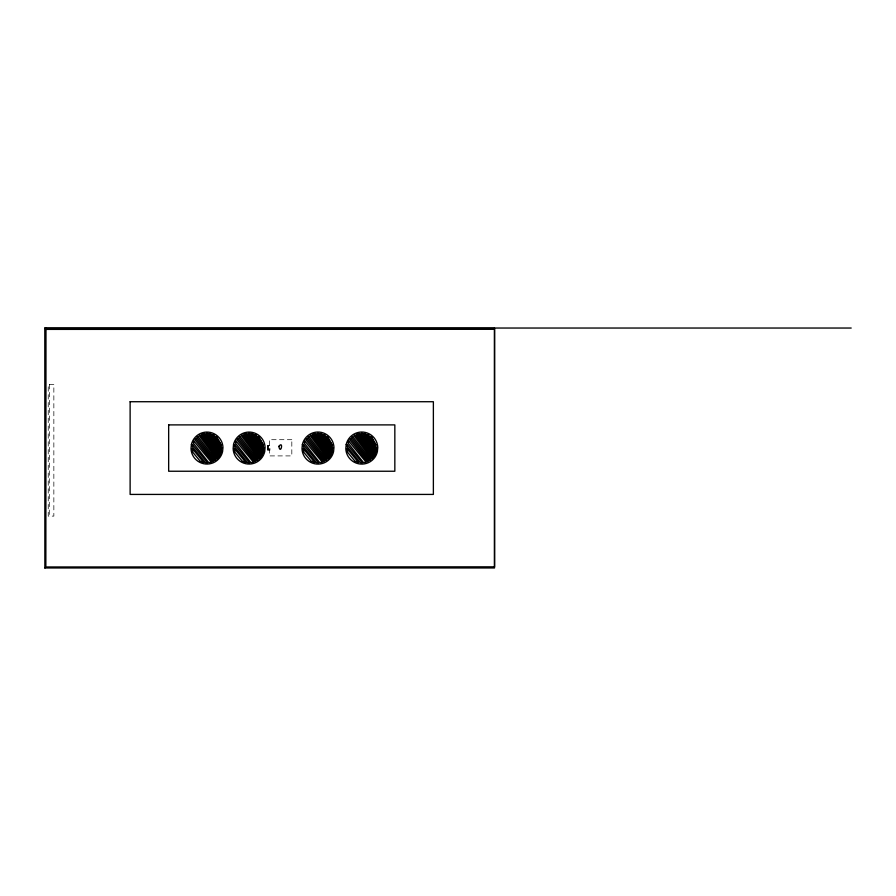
<?xml version="1.0" encoding="UTF-8"?>
<svg xmlns="http://www.w3.org/2000/svg" width="896" height="896" viewBox="0 0 896 896"><rect width="100%" height="100%" fill="white"/><g stroke="black" fill="none" stroke-linecap="round" stroke-linejoin="round"><path stroke-width="0.67" stroke-dasharray="4.48 3.36" d="M268.285 445.827L268.352 449.792L268.285 445.827L267.389 447.731L268.24 449.837M267.882 449.792L267.579 445.794L267.635 450.106L269.931 450.229L269.998 445.558L267.826 445.558M267.882 450.184L267.814 445.827M49.347 384.563L49.28 516.107M53.85 384.563L48.238 384.563L48.238 516.107L53.85 516.107L53.85 384.563M291.816 439.701L269.45 439.701L269.45 455.907L291.816 455.907L291.816 439.701"/><path stroke-width="1.34" d="M44.8 328.037L44.856 567.963L45.27 567.538M851.2 328.037L494.525 328.037L494.525 567.963L44.8 567.963M494.525 328.182L44.934 328.182M494.525 328.261L44.856 328.261L45.27 328.675M45.987 329.392L494.525 329.314L494.525 566.832L45.853 566.966L45.987 328.261M130.122 401.722L130.122 494.424L433.373 494.424L433.373 401.722L130.122 401.722M168.661 424.894L168.661 471.24L394.834 471.24L394.834 424.894L168.661 424.894M278.824 446.398C280.75 455.515 283.853 439.947 278.824 446.398M191.397 444.494L191.005 448.65A15.994 15.994 0 0 0 222.578 451.64L222.97 447.485A15.994 15.994 0 0 0 191.397 444.494M192.629 444.786L192.427 446.914L205.419 462.594L207.525 462.795L192.629 444.786M221.48 449.971L221.346 451.36L209.507 433.642L210.997 433.978L221.48 449.971M221.704 447.53L221.603 448.638L212.509 434.538L213.886 435.053L221.704 447.53M233.531 444.494L233.139 448.65A15.994 15.994 0 0 0 264.712 451.64L265.104 447.485A15.994 15.994 0 0 0 233.531 444.494M234.763 444.786L234.562 446.914L247.554 462.594L249.659 462.795L234.763 444.786M263.614 449.971L263.48 451.36L251.642 433.642L253.131 433.978L263.614 449.971M263.838 447.53L263.738 448.638L254.643 434.538L256.01 435.053L263.838 447.53M302.378 444.494L301.986 448.65A15.994 15.994 0 0 0 333.57 451.64L333.962 447.485A15.994 15.994 0 0 0 302.378 444.494M303.61 444.786L303.408 446.914L316.4 462.594L318.517 462.795L303.61 444.786M332.461 449.971L332.326 451.36L320.499 433.642L321.989 433.978L332.461 449.971M332.696 447.53L332.584 448.638L323.49 434.538L324.867 435.053L332.696 447.53M346.192 444.494L345.8 448.65A15.994 15.994 0 0 0 377.384 451.64L377.776 447.485A15.994 15.994 0 0 0 346.192 444.494M347.424 444.786L347.222 446.914L360.214 462.594L362.331 462.795L347.424 444.786M376.275 449.971L376.141 451.36L364.314 433.642L365.803 433.978L376.275 449.971M376.51 447.53L376.398 448.638L367.304 434.538L368.682 435.053L376.51 447.53M193.973 441.179L193.267 443.072L208.701 462.594L211.322 462.146L193.973 441.179M220.181 454.496L219.587 455.56L203.672 433.821L205.094 433.574L220.181 454.496M220.931 452.48L220.539 453.522L206.45 433.35L208.264 433.518L220.931 452.48M236.096 441.179L235.402 443.072L250.835 462.594L253.456 462.146L236.096 441.179M262.315 454.496L261.71 455.56L245.795 433.821L247.229 433.574L262.315 454.496M263.066 452.48L262.674 453.522L248.584 433.35L250.398 433.518L263.066 452.48M304.954 441.179L304.248 443.072L319.693 462.594L322.302 462.146L304.954 441.179M331.162 454.496L330.568 455.56L314.653 433.821L316.075 433.574L331.162 454.496M331.912 452.48L331.531 453.522L317.43 433.35L319.245 433.518L331.912 452.48M348.768 441.179L348.062 443.072L363.507 462.594L366.117 462.146L348.768 441.179M374.976 454.496L374.382 455.56L358.467 433.821L359.89 433.574L374.976 454.496M375.726 452.48L375.346 453.522L361.245 433.35L363.059 433.518L375.726 452.48M195.81 438.581L194.958 439.79L212.397 461.653L213.629 461.093L195.81 438.581M218.982 456.4L218.366 457.274L201.578 434.482L202.653 433.989L218.982 456.4M237.944 438.581L237.082 439.79L254.531 461.653L255.763 461.093L237.944 438.581M261.117 456.4L260.501 457.274L243.712 434.482L244.787 433.989L261.117 456.4M306.802 438.581L305.939 439.79L323.378 461.653L324.61 461.093L306.802 438.581M329.974 456.4L329.347 457.274L312.558 434.482L313.645 433.989L329.974 456.4M350.616 438.581L349.754 439.79L367.192 461.653L368.424 461.093L350.616 438.581M373.789 456.4L373.162 457.274L356.373 434.482L357.459 433.989L373.789 456.4M197.926 436.61L196.818 437.528L214.816 460.544L215.835 459.704L197.926 436.61M240.061 436.61L238.952 437.528L256.95 460.544L257.97 459.704L240.061 436.61M217.773 458.102L216.798 458.909L199.158 435.59L200.346 435.042L217.773 458.102M259.907 458.102L258.933 458.909L241.293 435.59L242.48 435.042L259.907 458.102M308.907 436.61L307.81 437.528L325.797 460.544L326.816 459.704L308.907 436.61M352.722 436.61L351.624 437.528L369.611 460.544L370.63 459.704L352.722 436.61M328.765 458.102L327.779 458.909L310.15 435.59L311.326 435.042L328.765 458.102M372.579 458.102L371.594 458.909L353.965 435.59L355.152 435.042L372.579 458.102M358.501 462.426L354.894 461.093L347.704 452.402L347.066 448.605L358.501 462.426M314.686 462.426L311.08 461.093L303.89 452.402L303.251 448.605L314.686 462.426M245.829 462.426L242.222 461.093L235.043 452.402L234.394 448.605L245.829 462.426M203.694 462.426L200.099 461.093L192.909 452.402L192.27 448.605L203.694 462.426M371.818 437.282L370.597 436.408L376.118 445.234L371.818 437.282M328.003 437.282L326.782 436.408L332.304 445.234L328.003 437.282M259.146 437.282L257.925 436.408L263.458 445.234L259.146 437.282M217.011 437.282L215.79 436.408L221.323 445.234L217.011 437.282"/></g></svg>
